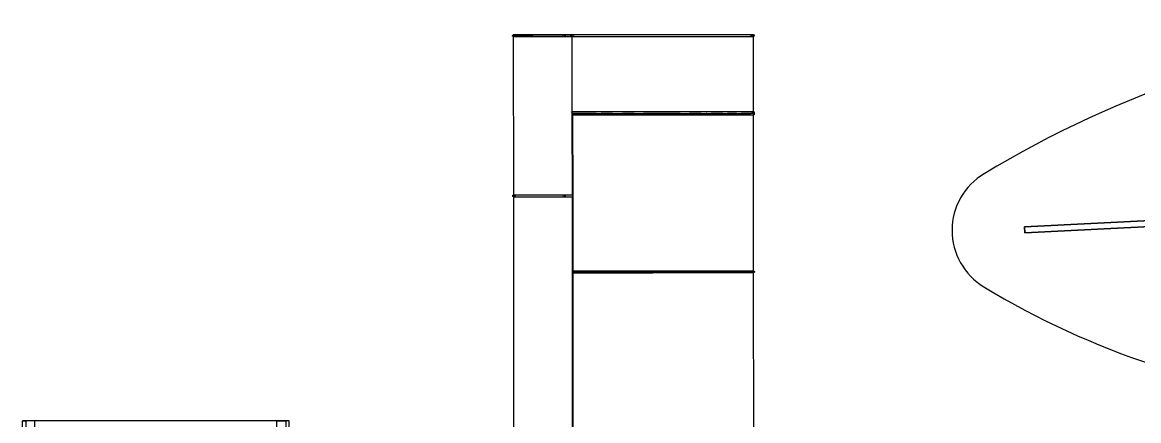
# Model space of a CAD drawing. Header units: metres. Extents: x -658 to -58, y -713 to -118.
# Drawn here: x -101.451 to -96.851, y -200.946 to -199.304 of the extents above; entities that cross this region are included whole.
import ezdxf

# ---------------------------------------------------------------- set-up
doc = ezdxf.new("R2010")
doc.units = ezdxf.units.M
doc.header["$LTSCALE"] = 100
doc.layers.add('plan', color=8, linetype='Continuous')

# ---------------------------------------------------------------- blocks, each defined once
blk = doc.blocks.new('BampB_ITALIA_-_SEVEN_TABLE_10767 - BampB_ITALIA_-_SEVEN_TABLE_10767-5269593-الدور الاول')
for p, q in [((0.8777, 0.4748), (0.3185, -0.0069)), ((0.3185, -0.0069), (0.8777, 0.4748)), ((0.3462, 0.0505), (0.8612, 0.4941)), ((0.8612, 0.4941), (0.3462, 0.0505)), ((0.8612, 0.4941), (0.8777, 0.4748)), ((0.8777, 0.4748), (0.8612, 0.4941)), ((-0.8708, -0.0598), (0.2023, -0.007)), ((0.2023, -0.007), (-0.8708, -0.0598)), ((0.2111, -0.032), (-0.8695, -0.0852)), ((-0.8695, -0.0852), (0.2111, -0.032)), ((-0.8695, -0.0852), (-0.8708, -0.0598)), ((-0.8708, -0.0598), (-0.8695, -0.0852)), ((0.5146, -0.4755), (0.3028, -0.0837)), ((0.3028, -0.0837), (0.5146, -0.4755)), ((0.3113, -0.046), (0.537, -0.4634)), ((0.537, -0.4634), (0.3113, -0.046)), ((0.537, -0.4634), (0.5146, -0.4755)), ((0.5146, -0.4755), (0.537, -0.4634))]:
    blk.add_line(p, q)
for centre, radius, start, end in [((1.3031, -3.7401), 4.5471, 96.3774, 120.9713), ((0.8347, 0.4507), 0.3302, 350.1499, 96.3774), ((-2.006, 0.944), 3.2134, 332.1624, 350.1499), ((-0.8966, -0.0749), 0.2725, 120.9713, 238.6931), ((0.1906, 0.2312), 0.2385, 272.8175, 310.7422), ((0.1906, 0.2312), 0.2385, 272.8175, 310.7422), ((0.2159, -0.1306), 0.0988, 28.3947, 92.8175), ((0.2159, -0.1306), 0.0988, 28.3947, 92.8175), ((0.3393, -0.0309), 0.0318, 130.7422, 208.3947), ((0.3393, -0.0309), 0.0317, 130.7422, 208.3947), ((0.712, 2.57), 3.3682, 238.6931, 264.9545), ((0.4537, -0.355), 0.4318, 264.9545, 332.1624)]:
    blk.add_arc(centre, radius, start, end)
blk = doc.blocks.new('Boxplay_Two_Seat_Settee_Sofa__-_HighTower_13286 - Boxplay_Two_Seat_Settee_Sofa__-_HighTower_13286-419930-الدور الاول')
for p, q in [((0.3431, 0.454), (-0.8396, 0.454)), ((0.3399, 0.454), (0.3399, 0.454)), ((0.3399, 0.4461), (0.3399, 0.454)), ((0.3431, 0.4516), (0.3431, 0.4503)), ((0.3462, 0.454), (0.3462, 0.4446)), ((1.0001, 0.454), (0.3462, 0.454)), ((0.3462, 0.4488), (0.3462, 0.454)), ((0.3462, 0.251), (0.3462, 0.4488)), ((1.0001, 0.454), (1.0001, 0.454)), ((1.0001, 0.4461), (1.0001, 0.454)), ((1.0001, 0.4488), (1.0001, 0.454)), ((1.0001, 0.251), (1.0001, 0.4488)), ((1.0033, 0.4508), (1.0033, 0.4496)), ((1.0033, 0.4497), (1.0033, 0.4508)), ((1.0065, 0.3065), (1.0065, 0.3732)), ((1.0065, 0.2147), (1.0065, 0.2869)), ((0.3431, 0.251), (0.3431, 0.2481)), ((0.3431, 0.2446), (0.3431, 0.2376)), ((0.3462, 0.2468), (0.3462, 0.251)), ((0.3462, 0.2446), (0.3462, 0.245)), ((0.3462, 0.2096), (0.3462, 0.2446)), ((1.0001, 0.2446), (1.0001, 0.251)), ((1.0001, 0.2123), (1.0001, 0.2446)), ((1.0033, 0.2481), (1.0033, 0.2511)), ((1.0033, 0.2509), (1.0033, 0.2488)), ((1.0033, 0.2384), (1.0033, 0.2447)), ((1.0033, 0.2442), (1.0033, 0.2374)), ((0.0263, 0.2127), (-0.8399, 0.2127)), ((0.0263, 0.2098), (-0.8377, 0.2098)), ((0.0263, 0.2098), (0.0263, 0.2098)), ((0.0263, 0.2041), (0.0263, 0.2098)), ((0.0263, -0.5224), (0.0263, 0.2041)), ((0.0285, 0.2083), (0.0304, 0.2083)), ((0.3403, 0.2127), (0.0326, 0.2127)), ((0.3431, 0.2098), (0.0326, 0.2098)), ((0.0326, 0.2098), (0.0326, 0.2041)), ((0.0326, 0.2041), (0.0326, -0.5224)), ((0.3399, 0.2096), (0.3399, 0.2088)), ((0.3399, 0.2088), (0.3399, 0.2083)), ((0.3431, 0.2118), (0.3431, 0.2102)), ((0.6828, 0.2127), (0.3448, 0.2127)), ((0.3462, 0.2085), (0.3462, 0.2088)), ((0.6797, 0.2098), (0.3463, 0.2098)), ((0.6765, 0.2098), (0.6765, 0.2098)), ((0.6765, 0.2098), (0.6765, 0.2096)), ((0.6765, 0.2096), (0.6765, 0.2088)), ((0.6765, 0.2088), (0.6765, 0.2083)), ((0.6828, 0.2098), (0.6799, 0.2098)), ((0.6828, 0.2131), (0.6828, 0.2096)), ((0.686, 0.2131), (0.6828, 0.2131)), ((0.6828, 0.2075), (0.6828, 0.2131)), ((0.6828, 0.1125), (0.6828, 0.2075)), ((1.0015, 0.2131), (0.6863, 0.2131)), ((0.6892, 0.2096), (0.6892, 0.2131)), ((1.0001, 0.2131), (1.0001, 0.2096)), ((1.0009, 0.2148), (1.001, 0.2149)), ((1.0021, 0.2161), (1.0023, 0.2161)), ((1.0033, 0.2147), (1.0033, 0.2202)), ((1.0033, 0.2192), (1.0033, 0.214)), ((1.0033, 0.2163), (1.0033, 0.2163)), ((1.0033, 0.2149), (1.0033, 0.215)), ((1.0033, 0.2105), (1.0033, 0.2078)), ((1.0065, 0.2096), (1.0065, 0.2131)), ((1.0065, 0.2108), (1.0065, 0.2127)), ((1.0065, 0.2108), (1.0065, 0.2127)), ((1.0065, 0.2085), (1.0065, 0.2108)), ((1.0065, 0.2085), (1.0065, 0.2108)), ((1.0065, 0.2088), (1.0065, 0.2096)), ((1.0065, 0.2088), (1.0065, 0.2096)), ((1.0065, 0.2085), (1.0065, 0.2083)), ((1.0065, 0.2085), (1.0065, 0.2083)), ((1.0065, 0.1692), (1.0065, 0.2019)), ((1.0065, 0.113), (1.0065, 0.1495)), ((0.6828, 0.0453), (0.6828, 0.0926)), ((1.0065, 0.0457), (1.0065, 0.093)), ((0.6828, -0.0435), (0.6828, 0.004)), ((1.0065, -0.1416), (1.0065, 0.0048)), ((0.6828, -0.2329), (0.6828, -0.0825)), ((0.6828, -0.3202), (0.6828, -0.2719)), ((1.0065, -0.3194), (1.0065, -0.2719)), ((0.6828, -0.3427), (0.6828, -0.3406)), ((0.6828, -0.4085), (0.6828, -0.3611)), ((1.0065, -0.4079), (1.0065, -0.3606)), ((0.6828, -0.4651), (0.6828, -0.4285)), ((1.0065, -0.5219), (1.0065, -0.4279)), ((0.6828, -0.5229), (0.6828, -0.4847)), ((-0.8431, -0.5355), (0.0263, -0.5355)), ((0.0263, -0.5282), (0.0263, -0.5224)), ((0.0263, -0.5347), (0.0263, -0.5282)), ((0.0263, -0.5339), (0.0263, -0.5327)), ((0.0326, -0.5224), (0.0326, -0.5282)), ((0.0326, -0.5282), (0.0326, -0.5347)), ((0.0326, -0.5355), (0.6828, -0.5355)), ((0.6765, -0.5339), (0.6765, -0.5327)), ((0.6828, -0.5286), (0.6828, -0.5229)), ((0.6828, -0.5348), (0.6828, -0.5286)), ((0.6828, -0.5347), (0.6828, -0.5347)), ((0.6828, -0.5357), (1.0033, -0.5357)), ((0.6892, -0.5327), (0.6892, -0.5341)), ((1.0033, -0.5243), (1.0033, -0.5257)), ((1.0033, -0.5293), (1.0033, -0.5348))]:
    blk.add_line(p, q)
at = {"flags": 128}
for points in [[(0.3399, 0.454), (0.3399, 0.4541), (0.3399, 0.4542), (0.3399, 0.4544), (0.3399, 0.4545), (0.34, 0.4546), (0.34, 0.4547), (0.34, 0.4549), (0.3401, 0.455), (0.3401, 0.4551), (0.3401, 0.4552), (0.3402, 0.4553), (0.3403, 0.4555), (0.3403, 0.4556), (0.3404, 0.4557), (0.3405, 0.4558), (0.3405, 0.4559), (0.3406, 0.456), (0.3407, 0.4561), (0.3408, 0.4562), (0.3409, 0.4563), (0.341, 0.4564), (0.341, 0.4564), (0.3411, 0.4565), (0.3413, 0.4566), (0.3414, 0.4567), (0.3415, 0.4567), (0.3416, 0.4568), (0.3417, 0.4568), (0.3418, 0.4569), (0.3419, 0.4569), (0.342, 0.457), (0.3422, 0.457), (0.3423, 0.4571), (0.3424, 0.4571), (0.3425, 0.4571), (0.3427, 0.4571), (0.3428, 0.4572), (0.3429, 0.4572), (0.343, 0.4572), (0.3431, 0.4572)], [(0.3399, 0.454), (0.3399, 0.454), (0.3399, 0.454), (0.3399, 0.4539), (0.3399, 0.4539), (0.3399, 0.4539), (0.3399, 0.4538), (0.3399, 0.4537), (0.3399, 0.4537), (0.3399, 0.4536), (0.3399, 0.4535), (0.3399, 0.4534), (0.3399, 0.4533), (0.3399, 0.4531), (0.3399, 0.453), (0.3399, 0.4529), (0.3399, 0.4527), (0.3399, 0.4526), (0.3399, 0.4524), (0.3399, 0.4522), (0.3399, 0.4521), (0.3399, 0.4519), (0.3399, 0.4517), (0.3399, 0.4515), (0.3399, 0.4513), (0.3399, 0.4511), (0.3399, 0.4509), (0.3399, 0.4506), (0.3399, 0.4504), (0.3399, 0.4502), (0.3399, 0.4499), (0.3399, 0.4497), (0.3399, 0.4495), (0.3399, 0.4492), (0.3399, 0.449), (0.3399, 0.4488)], [(0.3399, 0.4488), (0.3399, 0.4022), (0.3399, 0.3552), (0.3399, 0.308), (0.3399, 0.2608), (0.3399, 0.251)], [(0.3431, 0.4572), (0.3432, 0.4572), (0.3433, 0.4572), (0.3435, 0.4571), (0.3436, 0.4571), (0.3437, 0.4571), (0.3438, 0.4571), (0.3439, 0.457), (0.3441, 0.457), (0.3442, 0.457), (0.3443, 0.4569), (0.3444, 0.4569), (0.3445, 0.4568), (0.3446, 0.4567), (0.3448, 0.4567), (0.3449, 0.4566), (0.345, 0.4565), (0.3451, 0.4565), (0.3452, 0.4564), (0.3453, 0.4563), (0.3453, 0.4562), (0.3454, 0.4561), (0.3455, 0.456), (0.3456, 0.4559), (0.3457, 0.4558), (0.3457, 0.4557), (0.3458, 0.4556), (0.3459, 0.4555), (0.3459, 0.4554), (0.346, 0.4553), (0.346, 0.4551), (0.3461, 0.455), (0.3461, 0.4549), (0.3461, 0.4548), (0.3462, 0.4547), (0.3462, 0.4545), (0.3462, 0.4544), (0.3462, 0.4543), (0.3462, 0.4542), (0.3462, 0.454), (0.3462, 0.454)], [(0.3462, 0.4488), (0.3462, 0.4491), (0.3462, 0.4493), (0.3462, 0.4496), (0.3462, 0.4498), (0.3462, 0.45), (0.3462, 0.4503), (0.3462, 0.4505), (0.3462, 0.4507), (0.3462, 0.451), (0.3462, 0.4512), (0.3462, 0.4514), (0.3462, 0.4516), (0.3462, 0.4518), (0.3462, 0.452), (0.3462, 0.4521), (0.3462, 0.4523), (0.3462, 0.4525), (0.3462, 0.4526), (0.3462, 0.4528), (0.3462, 0.4529), (0.3462, 0.4531), (0.3462, 0.4532), (0.3462, 0.4533), (0.3462, 0.4534), (0.3462, 0.4535), (0.3462, 0.4536), (0.3462, 0.4537), (0.3462, 0.4538), (0.3462, 0.4538), (0.3462, 0.4539), (0.3462, 0.4539), (0.3462, 0.454), (0.3462, 0.454), (0.3462, 0.454)], [(0.3462, 0.454), (0.3462, 0.454), (0.3462, 0.454)], [(0.3462, 0.251), (0.3462, 0.2983), (0.3462, 0.3455), (0.3462, 0.3925), (0.3462, 0.4392), (0.3462, 0.4488)], [(1.0001, 0.454), (1.0001, 0.4541), (1.0001, 0.4542), (1.0001, 0.4544), (1.0002, 0.4545), (1.0002, 0.4546), (1.0002, 0.4547), (1.0002, 0.4549), (1.0003, 0.455), (1.0003, 0.4551), (1.0004, 0.4552), (1.0004, 0.4553), (1.0005, 0.4555), (1.0005, 0.4556), (1.0006, 0.4557), (1.0007, 0.4558), (1.0008, 0.4559), (1.0008, 0.456), (1.0009, 0.4561), (1.001, 0.4562), (1.0011, 0.4563), (1.0012, 0.4564), (1.0013, 0.4564), (1.0014, 0.4565), (1.0015, 0.4566), (1.0016, 0.4567), (1.0017, 0.4567), (1.0018, 0.4568), (1.0019, 0.4568), (1.002, 0.4569), (1.0021, 0.4569), (1.0023, 0.457), (1.0024, 0.457), (1.0025, 0.4571), (1.0026, 0.4571), (1.0028, 0.4571), (1.0029, 0.4571), (1.003, 0.4572), (1.0031, 0.4572), (1.0033, 0.4572), (1.0033, 0.4572)], [(1.0001, 0.454), (1.0001, 0.454), (1.0001, 0.454), (1.0001, 0.4539), (1.0001, 0.4539), (1.0001, 0.4539), (1.0001, 0.4538), (1.0001, 0.4537), (1.0001, 0.4537), (1.0001, 0.4536), (1.0001, 0.4535), (1.0001, 0.4534), (1.0001, 0.4533), (1.0001, 0.4531), (1.0001, 0.453), (1.0001, 0.4529), (1.0001, 0.4527), (1.0001, 0.4526), (1.0001, 0.4524), (1.0001, 0.4522), (1.0001, 0.4521), (1.0001, 0.4519), (1.0001, 0.4517), (1.0001, 0.4515), (1.0001, 0.4513), (1.0001, 0.4511), (1.0001, 0.4509), (1.0001, 0.4506), (1.0001, 0.4504), (1.0001, 0.4502), (1.0001, 0.4499), (1.0001, 0.4497), (1.0001, 0.4495), (1.0001, 0.4492), (1.0001, 0.449), (1.0001, 0.4488)], [(1.0001, 0.4488), (1.0001, 0.4022), (1.0001, 0.3552), (1.0001, 0.308), (1.0001, 0.2608), (1.0001, 0.251)], [(1.0033, 0.4572), (1.0034, 0.4572), (1.0036, 0.4572), (1.0037, 0.4571), (1.0038, 0.4571), (1.0039, 0.4571), (1.0041, 0.4571), (1.0042, 0.457), (1.0043, 0.457), (1.0044, 0.457), (1.0045, 0.4569), (1.0047, 0.4569), (1.0048, 0.4568), (1.0049, 0.4567), (1.005, 0.4567), (1.0051, 0.4566), (1.0052, 0.4565), (1.0053, 0.4565), (1.0054, 0.4564), (1.0055, 0.4563), (1.0056, 0.4562), (1.0057, 0.4561), (1.0057, 0.456), (1.0058, 0.4559), (1.0059, 0.4558), (1.006, 0.4557), (1.006, 0.4556), (1.0061, 0.4555), (1.0062, 0.4554), (1.0062, 0.4553), (1.0063, 0.4551), (1.0063, 0.455), (1.0063, 0.4549), (1.0064, 0.4548), (1.0064, 0.4547), (1.0064, 0.4545), (1.0064, 0.4544), (1.0065, 0.4543), (1.0065, 0.4542), (1.0065, 0.454), (1.0065, 0.454)], [(1.0065, 0.4488), (1.0065, 0.4491), (1.0065, 0.4493), (1.0065, 0.4496), (1.0065, 0.4498), (1.0065, 0.45), (1.0065, 0.4503), (1.0065, 0.4505), (1.0065, 0.4507), (1.0065, 0.451), (1.0065, 0.4512), (1.0065, 0.4514), (1.0065, 0.4516), (1.0065, 0.4518), (1.0065, 0.452), (1.0065, 0.4521), (1.0065, 0.4523), (1.0065, 0.4525), (1.0065, 0.4526), (1.0065, 0.4528), (1.0065, 0.4529), (1.0065, 0.4531), (1.0065, 0.4532), (1.0065, 0.4533), (1.0065, 0.4534), (1.0065, 0.4535), (1.0065, 0.4536), (1.0065, 0.4537), (1.0065, 0.4538), (1.0065, 0.4538), (1.0065, 0.4539), (1.0065, 0.4539), (1.0065, 0.454), (1.0065, 0.454), (1.0065, 0.454)], [(1.0065, 0.454), (1.0065, 0.454), (1.0065, 0.454)], [(1.0065, 0.454), (1.0065, 0.4321), (1.0065, 0.3994), (1.0065, 0.3794)], [(1.0065, 0.251), (1.0065, 0.2983), (1.0065, 0.3455), (1.0065, 0.3925), (1.0065, 0.4392), (1.0065, 0.4488)], [(1.0065, 0.3794), (1.0065, 0.3794), (1.0065, 0.3793), (1.0065, 0.3793), (1.0065, 0.3792), (1.0065, 0.3791), (1.0065, 0.379), (1.0065, 0.3789), (1.0065, 0.3788), (1.0065, 0.3787), (1.0065, 0.3785), (1.0065, 0.3784), (1.0065, 0.3783), (1.0065, 0.3781), (1.0065, 0.3779), (1.0065, 0.3778), (1.0065, 0.3776), (1.0065, 0.3774), (1.0065, 0.3772), (1.0065, 0.377), (1.0065, 0.3768), (1.0065, 0.3766), (1.0065, 0.3764), (1.0065, 0.3762), (1.0065, 0.3759), (1.0065, 0.3757), (1.0065, 0.3755), (1.0065, 0.3752), (1.0065, 0.375), (1.0065, 0.3747), (1.0065, 0.3745), (1.0065, 0.3742), (1.0065, 0.374), (1.0065, 0.3737), (1.0065, 0.3735), (1.0065, 0.3732), (1.0065, 0.3732)], [(0.3399, 0.251), (0.3399, 0.2507), (0.3399, 0.2505), (0.3399, 0.2502), (0.3399, 0.25), (0.3399, 0.2497), (0.3399, 0.2495), (0.3399, 0.2492), (0.3399, 0.249), (0.3399, 0.2487), (0.3399, 0.2485), (0.3399, 0.2483), (0.3399, 0.248), (0.3399, 0.2478), (0.3399, 0.2476), (0.3399, 0.2474), (0.3399, 0.2472), (0.3399, 0.247), (0.3399, 0.2468), (0.3399, 0.2466), (0.3399, 0.2464), (0.3399, 0.2462), (0.3399, 0.2461), (0.3399, 0.2459), (0.3399, 0.2457), (0.3399, 0.2456), (0.3399, 0.2455), (0.3399, 0.2453), (0.3399, 0.2452), (0.3399, 0.2451), (0.3399, 0.245), (0.3399, 0.2449), (0.3399, 0.2448), (0.3399, 0.2447), (0.3399, 0.2447), (0.3399, 0.2446), (0.3399, 0.2446), (0.3399, 0.2446)], [(0.3399, 0.2446), (0.3399, 0.2246), (0.3399, 0.211), (0.3399, 0.2096)], [(0.3462, 0.2446), (0.3462, 0.2446), (0.3462, 0.2447), (0.3462, 0.2447), (0.3462, 0.2448), (0.3462, 0.2449), (0.3462, 0.245), (0.3462, 0.2451), (0.3462, 0.2452), (0.3462, 0.2453), (0.3462, 0.2454), (0.3462, 0.2456), (0.3462, 0.2457), (0.3462, 0.2459), (0.3462, 0.246), (0.3462, 0.2462), (0.3462, 0.2464), (0.3462, 0.2465), (0.3462, 0.2467), (0.3462, 0.2469), (0.3462, 0.2471), (0.3462, 0.2473), (0.3462, 0.2476), (0.3462, 0.2478), (0.3462, 0.248), (0.3462, 0.2482), (0.3462, 0.2485), (0.3462, 0.2487), (0.3462, 0.2489), (0.3462, 0.2492), (0.3462, 0.2494), (0.3462, 0.2497), (0.3462, 0.2499), (0.3462, 0.2502), (0.3462, 0.2504), (0.3462, 0.2507), (0.3462, 0.2509), (0.3462, 0.251)], [(0.3462, 0.2096), (0.3462, 0.2221), (0.3462, 0.2412), (0.3462, 0.2446)], [(1.0001, 0.251), (1.0001, 0.2507), (1.0001, 0.2505), (1.0001, 0.2502), (1.0001, 0.25), (1.0001, 0.2497), (1.0001, 0.2495), (1.0001, 0.2492), (1.0001, 0.249), (1.0001, 0.2487), (1.0001, 0.2485), (1.0001, 0.2483), (1.0001, 0.248), (1.0001, 0.2478), (1.0001, 0.2476), (1.0001, 0.2474), (1.0001, 0.2472), (1.0001, 0.247), (1.0001, 0.2468), (1.0001, 0.2466), (1.0001, 0.2464), (1.0001, 0.2462), (1.0001, 0.2461), (1.0001, 0.2459), (1.0001, 0.2457), (1.0001, 0.2456), (1.0001, 0.2455), (1.0001, 0.2453), (1.0001, 0.2452), (1.0001, 0.2451), (1.0001, 0.245), (1.0001, 0.2449), (1.0001, 0.2448), (1.0001, 0.2447), (1.0001, 0.2447), (1.0001, 0.2446), (1.0001, 0.2446), (1.0001, 0.2446)], [(1.0001, 0.2446), (1.0001, 0.2246), (1.0001, 0.211), (1.0001, 0.2096)], [(1.0065, 0.2446), (1.0065, 0.2446), (1.0065, 0.2447), (1.0065, 0.2447), (1.0065, 0.2448), (1.0065, 0.2449), (1.0065, 0.245), (1.0065, 0.2451), (1.0065, 0.2452), (1.0065, 0.2453), (1.0065, 0.2454), (1.0065, 0.2456), (1.0065, 0.2457), (1.0065, 0.2459), (1.0065, 0.246), (1.0065, 0.2462), (1.0065, 0.2464), (1.0065, 0.2465), (1.0065, 0.2467), (1.0065, 0.2469), (1.0065, 0.2471), (1.0065, 0.2473), (1.0065, 0.2476), (1.0065, 0.2478), (1.0065, 0.248), (1.0065, 0.2482), (1.0065, 0.2485), (1.0065, 0.2487), (1.0065, 0.2489), (1.0065, 0.2492), (1.0065, 0.2494), (1.0065, 0.2497), (1.0065, 0.2499), (1.0065, 0.2502), (1.0065, 0.2504), (1.0065, 0.2507), (1.0065, 0.2509), (1.0065, 0.251)], [(1.0065, 0.2096), (1.0065, 0.2221), (1.0065, 0.2412), (1.0065, 0.2446)], [(0.0263, 0.2129), (0.0263, 0.213), (0.0263, 0.2131)], [(0.0263, 0.2098), (0.0263, 0.21), (0.0263, 0.2101), (0.0263, 0.2102), (0.0263, 0.2103), (0.0263, 0.2105), (0.0263, 0.2106), (0.0264, 0.2107)], [(0.0263, 0.2098), (0.0263, 0.2098), (0.0263, 0.2098), (0.0263, 0.2098), (0.0263, 0.2098), (0.0263, 0.2097), (0.0263, 0.2096), (0.0263, 0.2096), (0.0263, 0.2095), (0.0263, 0.2094), (0.0263, 0.2093), (0.0263, 0.2092), (0.0263, 0.2091), (0.0263, 0.209), (0.0263, 0.2089), (0.0263, 0.2087), (0.0263, 0.2086), (0.0263, 0.2084), (0.0263, 0.2083), (0.0263, 0.2081), (0.0263, 0.2079), (0.0263, 0.2077), (0.0263, 0.2075), (0.0263, 0.2073), (0.0263, 0.2071), (0.0263, 0.2069), (0.0263, 0.2067), (0.0263, 0.2065), (0.0263, 0.2062), (0.0263, 0.206), (0.0263, 0.2058), (0.0263, 0.2055), (0.0263, 0.2053), (0.0263, 0.2051), (0.0263, 0.2048), (0.0263, 0.2046), (0.0263, 0.2043), (0.0263, 0.2041)], [(0.0263, 0.2041), (0.0263, 0.042), (0.0263, -0.1205), (0.0263, -0.283), (0.0263, -0.4453), (0.0263, -0.5224)], [(0.0325, 0.2107), (0.0325, 0.2106), (0.0325, 0.2105), (0.0326, 0.2104), (0.0326, 0.2102), (0.0326, 0.2101), (0.0326, 0.21), (0.0326, 0.2099), (0.0326, 0.2098)], [(0.0326, 0.2132), (0.0326, 0.213), (0.0326, 0.2129), (0.0326, 0.2128)], [(0.0326, 0.2041), (0.0326, 0.2043), (0.0326, 0.2046), (0.0326, 0.2048), (0.0326, 0.2051), (0.0326, 0.2053), (0.0326, 0.2055), (0.0326, 0.2058), (0.0326, 0.206), (0.0326, 0.2063), (0.0326, 0.2065), (0.0326, 0.2067), (0.0326, 0.2069), (0.0326, 0.2071), (0.0326, 0.2073), (0.0326, 0.2075), (0.0326, 0.2077), (0.0326, 0.2079), (0.0326, 0.2081), (0.0326, 0.2083), (0.0326, 0.2084), (0.0326, 0.2086), (0.0326, 0.2087), (0.0326, 0.2089), (0.0326, 0.209), (0.0326, 0.2091), (0.0326, 0.2092), (0.0326, 0.2093), (0.0326, 0.2094), (0.0326, 0.2095), (0.0326, 0.2096), (0.0326, 0.2096), (0.0326, 0.2097), (0.0326, 0.2098), (0.0326, 0.2098), (0.0326, 0.2098), (0.0326, 0.2098), (0.0326, 0.2098)], [(0.0326, 0.2098), (0.0326, 0.2098), (0.0326, 0.2098)], [(0.0326, -0.5224), (0.0326, -0.3603), (0.0326, -0.1978), (0.0326, -0.0353), (0.0326, 0.127), (0.0326, 0.2041)], [(0.3399, 0.2129), (0.3399, 0.213), (0.3399, 0.2131)], [(0.6765, 0.2129), (0.6765, 0.213), (0.6765, 0.2131)], [(0.6765, 0.2098), (0.6765, 0.21), (0.6765, 0.2101), (0.6765, 0.2102), (0.6765, 0.2103), (0.6766, 0.2105), (0.6766, 0.2106), (0.6766, 0.2107)], [(0.6765, 0.2098), (0.6765, 0.2098), (0.6765, 0.2098), (0.6765, 0.2098), (0.6765, 0.2098), (0.6765, 0.2097), (0.6765, 0.2096), (0.6765, 0.2096), (0.6765, 0.2095), (0.6765, 0.2094), (0.6765, 0.2093), (0.6765, 0.2092), (0.6765, 0.2091), (0.6765, 0.209), (0.6765, 0.2089), (0.6765, 0.2087), (0.6765, 0.2086), (0.6765, 0.2084), (0.6765, 0.2083), (0.6765, 0.2081), (0.6765, 0.2079), (0.6765, 0.2077), (0.6765, 0.2075), (0.6765, 0.2073), (0.6765, 0.2071), (0.6765, 0.2069), (0.6765, 0.2067), (0.6765, 0.2065), (0.6765, 0.2062), (0.6765, 0.206), (0.6765, 0.2058), (0.6765, 0.2055), (0.6765, 0.2053), (0.6765, 0.2051), (0.6765, 0.2048), (0.6765, 0.2046), (0.6765, 0.2043), (0.6765, 0.2041)], [(0.6765, 0.2041), (0.6765, 0.042), (0.6765, -0.1205), (0.6765, -0.283), (0.6765, -0.4453), (0.6765, -0.5224)], [(0.6827, 0.2107), (0.6828, 0.2106), (0.6828, 0.2105), (0.6828, 0.2104)], [(0.6828, 0.2131), (0.6828, 0.2133), (0.6829, 0.2134), (0.6829, 0.2135), (0.6829, 0.2136), (0.6829, 0.2138), (0.6829, 0.2139), (0.683, 0.214), (0.683, 0.2141), (0.6831, 0.2143), (0.6831, 0.2144), (0.6831, 0.2145), (0.6832, 0.2146), (0.6833, 0.2147), (0.6833, 0.2148)], [(0.6828, 0.2131), (0.6828, 0.2131), (0.6828, 0.2131)], [(0.6828, 0.2131), (0.6828, 0.2131), (0.6828, 0.2131), (0.6828, 0.2131), (0.6828, 0.2131), (0.6828, 0.213), (0.6828, 0.2129), (0.6828, 0.2129), (0.6828, 0.2128), (0.6828, 0.2127), (0.6828, 0.2126), (0.6828, 0.2125), (0.6828, 0.2124), (0.6828, 0.2123), (0.6828, 0.2122), (0.6828, 0.212), (0.6828, 0.2119), (0.6828, 0.2117), (0.6828, 0.2116), (0.6828, 0.2114), (0.6828, 0.2112), (0.6828, 0.211), (0.6828, 0.2108), (0.6828, 0.2106), (0.6828, 0.2104), (0.6828, 0.2102), (0.6828, 0.21), (0.6828, 0.2098), (0.6828, 0.2095), (0.6828, 0.2093), (0.6828, 0.2091), (0.6828, 0.2088), (0.6828, 0.2086), (0.6828, 0.2084), (0.6828, 0.2081), (0.6828, 0.2079), (0.6828, 0.2076), (0.6828, 0.2075)], [(0.6828, 0.2075), (0.6828, 0.0702), (0.6828, -0.0675), (0.6828, -0.2053), (0.6828, -0.343), (0.6828, -0.4804), (0.6828, -0.5229)], [(0.6888, 0.2147), (0.6888, 0.2146), (0.6889, 0.2145), (0.6889, 0.2144), (0.689, 0.2143), (0.689, 0.2142), (0.6891, 0.214), (0.6891, 0.2139), (0.6891, 0.2138), (0.6892, 0.2137), (0.6892, 0.2135), (0.6892, 0.2134), (0.6892, 0.2133), (0.6892, 0.2132), (0.6892, 0.2131)], [(0.6892, 0.2075), (0.6892, 0.2077), (0.6892, 0.208), (0.6892, 0.2082), (0.6892, 0.2085), (0.6892, 0.2087), (0.6892, 0.2089), (0.6892, 0.2092), (0.6892, 0.2094), (0.6892, 0.2096), (0.6892, 0.2099), (0.6892, 0.2101), (0.6892, 0.2103), (0.6892, 0.2105), (0.6892, 0.2107), (0.6892, 0.2109), (0.6892, 0.2111), (0.6892, 0.2113), (0.6892, 0.2115), (0.6892, 0.2116), (0.6892, 0.2118), (0.6892, 0.2119), (0.6892, 0.2121), (0.6892, 0.2122), (0.6892, 0.2123), (0.6892, 0.2125), (0.6892, 0.2126), (0.6892, 0.2127), (0.6892, 0.2128), (0.6892, 0.2128), (0.6892, 0.2129), (0.6892, 0.213), (0.6892, 0.213), (0.6892, 0.2131), (0.6892, 0.2131), (0.6892, 0.2131), (0.6892, 0.2131)], [(0.6892, 0.2131), (0.6892, 0.2131), (0.6892, 0.2131)], [(0.6892, -0.5229), (0.6892, -0.3856), (0.6892, -0.2479), (0.6892, -0.1101), (0.6892, 0.0276), (0.6892, 0.165), (0.6892, 0.2075)], [(1.0001, 0.2131), (1.0001, 0.2133), (1.0001, 0.2134), (1.0001, 0.2135), (1.0002, 0.2136), (1.0002, 0.2138), (1.0002, 0.2139), (1.0002, 0.214), (1.0003, 0.2141), (1.0003, 0.2143), (1.0004, 0.2144), (1.0004, 0.2145)], [(1.0001, 0.2131), (1.0001, 0.2131), (1.0001, 0.2131)], [(1.0001, 0.2131), (1.0001, 0.2131), (1.0001, 0.2131), (1.0001, 0.2131), (1.0001, 0.2131), (1.0001, 0.213), (1.0001, 0.2129), (1.0001, 0.2129), (1.0001, 0.2128), (1.0001, 0.2127), (1.0001, 0.2126), (1.0001, 0.2125), (1.0001, 0.2124), (1.0001, 0.2123), (1.0001, 0.2122), (1.0001, 0.212), (1.0001, 0.2119), (1.0001, 0.2117), (1.0001, 0.2116), (1.0001, 0.2114), (1.0001, 0.2112), (1.0001, 0.211), (1.0001, 0.2108), (1.0001, 0.2106), (1.0001, 0.2104), (1.0001, 0.2102), (1.0001, 0.21), (1.0001, 0.2098), (1.0001, 0.2095), (1.0001, 0.2093), (1.0001, 0.2091), (1.0001, 0.2088), (1.0001, 0.2086), (1.0001, 0.2084), (1.0001, 0.2081), (1.0001, 0.2079), (1.0001, 0.2076), (1.0001, 0.2075)], [(1.0001, 0.2075), (1.0001, 0.0702), (1.0001, -0.0675), (1.0001, -0.2053), (1.0001, -0.343), (1.0001, -0.4804), (1.0001, -0.5229)], [(1.0002, 0.2136), (1.0003, 0.2137), (1.0003, 0.2139), (1.0004, 0.214), (1.0004, 0.2141)], [(1.0007, 0.2149), (1.0008, 0.215), (1.0008, 0.2151)], [(1.0024, 0.2158), (1.0025, 0.2158), (1.0026, 0.2159)], [(1.0033, 0.2163), (1.0034, 0.2163), (1.0036, 0.2163), (1.0037, 0.2163), (1.0038, 0.2163), (1.0039, 0.2162), (1.0041, 0.2162), (1.0042, 0.2162), (1.0043, 0.2161), (1.0044, 0.2161), (1.0045, 0.2161), (1.0047, 0.216), (1.0048, 0.2159), (1.0049, 0.2159)], [(1.0033, 0.2159), (1.0034, 0.2159), (1.0036, 0.2159), (1.0037, 0.2159), (1.0038, 0.2159), (1.0039, 0.2159), (1.0041, 0.2158), (1.0042, 0.2158), (1.0043, 0.2158)], [(1.0033, 0.2159), (1.0034, 0.2159), (1.0036, 0.2159), (1.0037, 0.2159), (1.0038, 0.2159), (1.0039, 0.2159), (1.0041, 0.2158), (1.0042, 0.2158), (1.0043, 0.2158)], [(1.0064, 0.2137), (1.0064, 0.2135), (1.0065, 0.2134), (1.0065, 0.2133), (1.0065, 0.2132), (1.0065, 0.2131)], [(1.0064, 0.2135), (1.0064, 0.2134), (1.0064, 0.2133), (1.0064, 0.2132), (1.0065, 0.213), (1.0065, 0.2129), (1.0065, 0.2128), (1.0065, 0.2127)], [(1.0064, 0.2135), (1.0064, 0.2134), (1.0064, 0.2133), (1.0064, 0.2132), (1.0065, 0.213), (1.0065, 0.2129), (1.0065, 0.2128), (1.0065, 0.2127)], [(1.0065, 0.2083), (1.0065, 0.2081), (1.0065, 0.208), (1.0065, 0.2079), (1.0064, 0.2078), (1.0064, 0.2076)], [(1.0065, 0.2083), (1.0065, 0.2082), (1.0065, 0.2081), (1.0065, 0.2079), (1.0064, 0.2078), (1.0064, 0.2077)], [(1.0065, 0.2083), (1.0065, 0.2081), (1.0065, 0.208), (1.0065, 0.2079), (1.0064, 0.2078), (1.0064, 0.2076)], [(1.0065, 0.2139), (1.0065, 0.2137), (1.0065, 0.2134), (1.0065, 0.2132), (1.0065, 0.2129), (1.0065, 0.2127), (1.0065, 0.2124), (1.0065, 0.2122), (1.0065, 0.212), (1.0065, 0.2117), (1.0065, 0.2115), (1.0065, 0.2113), (1.0065, 0.2111), (1.0065, 0.2109)], [(1.0065, 0.2075), (1.0065, 0.2077), (1.0065, 0.208), (1.0065, 0.2082), (1.0065, 0.2085), (1.0065, 0.2087), (1.0065, 0.2089), (1.0065, 0.2092), (1.0065, 0.2094), (1.0065, 0.2096), (1.0065, 0.2099), (1.0065, 0.2101), (1.0065, 0.2103), (1.0065, 0.2105), (1.0065, 0.2107), (1.0065, 0.2109), (1.0065, 0.2111), (1.0065, 0.2113), (1.0065, 0.2115), (1.0065, 0.2116), (1.0065, 0.2118), (1.0065, 0.2119), (1.0065, 0.2121), (1.0065, 0.2122), (1.0065, 0.2123), (1.0065, 0.2125), (1.0065, 0.2126), (1.0065, 0.2127), (1.0065, 0.2128), (1.0065, 0.2128), (1.0065, 0.2129), (1.0065, 0.213), (1.0065, 0.213), (1.0065, 0.2131), (1.0065, 0.2131), (1.0065, 0.2131), (1.0065, 0.2131)], [(1.0065, 0.2131), (1.0065, 0.2131), (1.0065, 0.2131)], [(1.0065, 0.2127), (1.0065, 0.2108), (1.0065, 0.2083)], [(1.0065, 0.2127), (1.0065, 0.2108), (1.0065, 0.2083)], [(1.0065, 0.2095), (1.0065, 0.2093), (1.0065, 0.2092), (1.0065, 0.2091), (1.0065, 0.209), (1.0065, 0.2088), (1.0065, 0.2088), (1.0065, 0.2087), (1.0065, 0.2086), (1.0065, 0.2085), (1.0065, 0.2085), (1.0065, 0.2084), (1.0065, 0.2084), (1.0065, 0.2083), (1.0065, 0.2083), (1.0065, 0.2083)], [(1.0065, 0.2083), (1.0065, 0.2085), (1.0065, 0.2088)], [(1.0065, 0.2083), (1.0065, 0.2085), (1.0065, 0.2088)], [(1.0065, 0.2083), (1.0065, 0.2083), (1.0065, 0.2082), (1.0065, 0.2082), (1.0065, 0.2081), (1.0065, 0.2081), (1.0065, 0.208), (1.0065, 0.2079), (1.0065, 0.2078), (1.0065, 0.2077), (1.0065, 0.2076), (1.0065, 0.2075), (1.0065, 0.2074), (1.0065, 0.2073), (1.0065, 0.2071), (1.0065, 0.207), (1.0065, 0.2068), (1.0065, 0.2066), (1.0065, 0.2065), (1.0065, 0.2063), (1.0065, 0.2061), (1.0065, 0.2059), (1.0065, 0.2057), (1.0065, 0.2055), (1.0065, 0.2053), (1.0065, 0.205), (1.0065, 0.2048), (1.0065, 0.2046), (1.0065, 0.2044), (1.0065, 0.2041), (1.0065, 0.2039), (1.0065, 0.2036), (1.0065, 0.2034), (1.0065, 0.2031), (1.0065, 0.2029), (1.0065, 0.2026), (1.0065, 0.2024), (1.0065, 0.2021), (1.0065, 0.2019)], [(1.0065, 0.2083), (1.0065, 0.2083), (1.0065, 0.2083)], [(1.0065, -0.5229), (1.0065, -0.3856), (1.0065, -0.2479), (1.0065, -0.1101), (1.0065, 0.0276), (1.0065, 0.165), (1.0065, 0.2075)], [(0.0263, -0.5224), (0.0263, -0.5226), (0.0263, -0.5229), (0.0263, -0.5231), (0.0263, -0.5234), (0.0263, -0.5236), (0.0263, -0.5239), (0.0263, -0.5241), (0.0263, -0.5244), (0.0263, -0.5246), (0.0263, -0.5248), (0.0263, -0.525), (0.0263, -0.5253), (0.0263, -0.5255), (0.0263, -0.5257), (0.0263, -0.5259), (0.0263, -0.5261), (0.0263, -0.5262), (0.0263, -0.5264), (0.0263, -0.5266), (0.0263, -0.5268), (0.0263, -0.5269), (0.0263, -0.5271), (0.0263, -0.5272), (0.0263, -0.5273), (0.0263, -0.5275), (0.0263, -0.5276), (0.0263, -0.5277), (0.0263, -0.5278), (0.0263, -0.5279), (0.0263, -0.5279), (0.0263, -0.528), (0.0263, -0.5281), (0.0263, -0.5281), (0.0263, -0.5281), (0.0263, -0.5282)], [(0.0263, -0.5282), (0.0263, -0.5335), (0.0263, -0.5355), (0.0263, -0.5355)], [(0.0294, -0.5387), (0.0293, -0.5387), (0.0292, -0.5387), (0.029, -0.5387), (0.0289, -0.5387), (0.0288, -0.5386), (0.0287, -0.5386), (0.0286, -0.5386), (0.0284, -0.5385), (0.0283, -0.5385), (0.0282, -0.5385), (0.0281, -0.5384), (0.028, -0.5383), (0.0279, -0.5383), (0.0277, -0.5382), (0.0276, -0.5382), (0.0275, -0.5381), (0.0274, -0.538), (0.0273, -0.5379), (0.0272, -0.5378), (0.0272, -0.5377), (0.0271, -0.5377), (0.027, -0.5376), (0.0269, -0.5375), (0.0268, -0.5374), (0.0268, -0.5372), (0.0267, -0.5371), (0.0266, -0.537), (0.0266, -0.5369), (0.0265, -0.5368), (0.0265, -0.5367), (0.0264, -0.5366), (0.0264, -0.5364), (0.0264, -0.5363), (0.0263, -0.5362), (0.0263, -0.5361), (0.0263, -0.5359), (0.0263, -0.5358), (0.0263, -0.5357), (0.0263, -0.5356), (0.0263, -0.5355)], [(0.0326, -0.5355), (0.0326, -0.5357), (0.0326, -0.5358), (0.0326, -0.5359), (0.0326, -0.536), (0.0325, -0.5362), (0.0325, -0.5363), (0.0325, -0.5364), (0.0324, -0.5365), (0.0324, -0.5366), (0.0324, -0.5368), (0.0323, -0.5369), (0.0322, -0.537), (0.0322, -0.5371), (0.0321, -0.5372), (0.032, -0.5373), (0.032, -0.5374), (0.0319, -0.5375), (0.0318, -0.5376), (0.0317, -0.5377), (0.0316, -0.5378), (0.0315, -0.5379), (0.0315, -0.538), (0.0314, -0.5381), (0.0312, -0.5381), (0.0311, -0.5382), (0.031, -0.5383), (0.0309, -0.5383), (0.0308, -0.5384), (0.0307, -0.5384), (0.0306, -0.5385), (0.0305, -0.5385), (0.0303, -0.5386), (0.0302, -0.5386), (0.0301, -0.5386), (0.03, -0.5387), (0.0298, -0.5387), (0.0297, -0.5387), (0.0296, -0.5387), (0.0295, -0.5387), (0.0294, -0.5387)], [(0.0326, -0.5282), (0.0326, -0.5281), (0.0326, -0.5281), (0.0326, -0.5281), (0.0326, -0.528), (0.0326, -0.5279), (0.0326, -0.5279), (0.0326, -0.5278), (0.0326, -0.5277), (0.0326, -0.5276), (0.0326, -0.5275), (0.0326, -0.5273), (0.0326, -0.5272), (0.0326, -0.5271), (0.0326, -0.5269), (0.0326, -0.5268), (0.0326, -0.5266), (0.0326, -0.5264), (0.0326, -0.5262), (0.0326, -0.5261), (0.0326, -0.5259), (0.0326, -0.5257), (0.0326, -0.5255), (0.0326, -0.5252), (0.0326, -0.525), (0.0326, -0.5248), (0.0326, -0.5246), (0.0326, -0.5244), (0.0326, -0.5241), (0.0326, -0.5239), (0.0326, -0.5236), (0.0326, -0.5234), (0.0326, -0.5231), (0.0326, -0.5229), (0.0326, -0.5226), (0.0326, -0.5224)], [(0.0326, -0.5355), (0.0326, -0.5339), (0.0326, -0.5288), (0.0326, -0.5282)], [(0.0326, -0.5335), (0.0326, -0.5355), (0.0326, -0.5355)], [(0.6765, -0.5224), (0.6765, -0.5226), (0.6765, -0.5229), (0.6765, -0.5231), (0.6765, -0.5234), (0.6765, -0.5236), (0.6765, -0.5239), (0.6765, -0.5241), (0.6765, -0.5244), (0.6765, -0.5246), (0.6765, -0.5248), (0.6765, -0.525), (0.6765, -0.5253), (0.6765, -0.5255), (0.6765, -0.5257), (0.6765, -0.5259), (0.6765, -0.5261), (0.6765, -0.5262), (0.6765, -0.5264), (0.6765, -0.5266), (0.6765, -0.5268), (0.6765, -0.5269), (0.6765, -0.5271), (0.6765, -0.5272), (0.6765, -0.5273), (0.6765, -0.5275), (0.6765, -0.5276), (0.6765, -0.5277), (0.6765, -0.5278), (0.6765, -0.5279), (0.6765, -0.5279), (0.6765, -0.528), (0.6765, -0.5281), (0.6765, -0.5281), (0.6765, -0.5281), (0.6765, -0.5282)], [(0.6765, -0.5282), (0.6765, -0.5335), (0.6765, -0.5355), (0.6765, -0.5355)], [(0.6797, -0.5387), (0.6795, -0.5387), (0.6794, -0.5387), (0.6793, -0.5387), (0.6792, -0.5387), (0.679, -0.5386), (0.6789, -0.5386), (0.6788, -0.5386), (0.6787, -0.5385), (0.6786, -0.5385), (0.6784, -0.5385), (0.6783, -0.5384), (0.6782, -0.5383), (0.6781, -0.5383), (0.678, -0.5382), (0.6779, -0.5382), (0.6778, -0.5381), (0.6777, -0.538), (0.6776, -0.5379), (0.6775, -0.5378), (0.6774, -0.5377), (0.6773, -0.5377), (0.6772, -0.5376), (0.6771, -0.5375), (0.6771, -0.5374), (0.677, -0.5372), (0.6769, -0.5371), (0.6769, -0.537), (0.6768, -0.5369), (0.6768, -0.5368), (0.6767, -0.5367), (0.6767, -0.5366), (0.6766, -0.5364), (0.6766, -0.5363), (0.6766, -0.5362), (0.6765, -0.5361), (0.6765, -0.5359), (0.6765, -0.5358), (0.6765, -0.5357), (0.6765, -0.5356), (0.6765, -0.5355)], [(0.6829, -0.5355), (0.6828, -0.5357), (0.6828, -0.5358), (0.6828, -0.5359), (0.6828, -0.536), (0.6828, -0.5362), (0.6828, -0.5363), (0.6827, -0.5364), (0.6827, -0.5365), (0.6826, -0.5366), (0.6826, -0.5368), (0.6825, -0.5369), (0.6825, -0.537), (0.6824, -0.5371), (0.6824, -0.5372), (0.6823, -0.5373), (0.6822, -0.5374), (0.6821, -0.5375), (0.6821, -0.5376), (0.682, -0.5377), (0.6819, -0.5378), (0.6818, -0.5379), (0.6817, -0.538), (0.6816, -0.5381), (0.6815, -0.5381), (0.6814, -0.5382), (0.6813, -0.5383), (0.6812, -0.5383), (0.6811, -0.5384), (0.6809, -0.5384), (0.6808, -0.5385), (0.6807, -0.5385), (0.6806, -0.5386), (0.6805, -0.5386), (0.6803, -0.5386), (0.6802, -0.5387), (0.6801, -0.5387), (0.68, -0.5387), (0.6798, -0.5387), (0.6797, -0.5387), (0.6797, -0.5387)], [(0.6828, -0.5229), (0.6828, -0.5232), (0.6828, -0.5234), (0.6828, -0.5237), (0.6828, -0.5239), (0.6828, -0.5241), (0.6828, -0.5244), (0.6828, -0.5246), (0.6828, -0.5249), (0.6828, -0.5251), (0.6828, -0.5253), (0.6828, -0.5255), (0.6828, -0.5257), (0.6828, -0.526), (0.6828, -0.5262), (0.6828, -0.5264), (0.6828, -0.5265), (0.6828, -0.5267), (0.6828, -0.5269), (0.6828, -0.5271), (0.6828, -0.5272), (0.6828, -0.5274), (0.6828, -0.5275), (0.6828, -0.5277), (0.6828, -0.5278), (0.6828, -0.5279), (0.6828, -0.528), (0.6828, -0.5281), (0.6828, -0.5282), (0.6828, -0.5283), (0.6828, -0.5284), (0.6828, -0.5284), (0.6828, -0.5285), (0.6828, -0.5285), (0.6828, -0.5286), (0.6828, -0.5286)], [(0.6828, -0.5286), (0.6828, -0.5343), (0.6828, -0.5357)], [(0.686, -0.5388), (0.6859, -0.5388), (0.6858, -0.5388), (0.6856, -0.5388), (0.6855, -0.5388), (0.6854, -0.5388), (0.6853, -0.5388), (0.6851, -0.5387), (0.685, -0.5387), (0.6849, -0.5386), (0.6848, -0.5386), (0.6847, -0.5385), (0.6846, -0.5385), (0.6844, -0.5384), (0.6843, -0.5384), (0.6842, -0.5383), (0.6841, -0.5382), (0.684, -0.5381), (0.6839, -0.5381), (0.6838, -0.538), (0.6837, -0.5379), (0.6837, -0.5378), (0.6836, -0.5377), (0.6835, -0.5376), (0.6834, -0.5375), (0.6833, -0.5374), (0.6833, -0.5373), (0.6832, -0.5372), (0.6832, -0.5371), (0.6831, -0.5369), (0.6831, -0.5368), (0.683, -0.5367), (0.683, -0.5366), (0.6829, -0.5365), (0.6829, -0.5363), (0.6829, -0.5362), (0.6829, -0.5361), (0.6829, -0.536), (0.6829, -0.5358), (0.6828, -0.5357), (0.6828, -0.5357)], [(0.6829, -0.5355), (0.6829, -0.5339), (0.6829, -0.5288), (0.6829, -0.5282)], [(0.6829, -0.5335), (0.6829, -0.5355), (0.6829, -0.5355)], [(0.6892, -0.5357), (0.6892, -0.5358), (0.6892, -0.5359), (0.6892, -0.5361), (0.6892, -0.5362), (0.6891, -0.5363), (0.6891, -0.5364), (0.6891, -0.5366), (0.689, -0.5367), (0.689, -0.5368), (0.6889, -0.5369), (0.6889, -0.537), (0.6888, -0.5371), (0.6888, -0.5373), (0.6887, -0.5374), (0.6886, -0.5375), (0.6886, -0.5376), (0.6885, -0.5377), (0.6884, -0.5378), (0.6883, -0.5379), (0.6882, -0.538), (0.6881, -0.538), (0.688, -0.5381), (0.6879, -0.5382), (0.6878, -0.5383), (0.6877, -0.5383), (0.6876, -0.5384), (0.6875, -0.5385), (0.6874, -0.5385), (0.6873, -0.5386), (0.6872, -0.5386), (0.6871, -0.5387), (0.6869, -0.5387), (0.6868, -0.5388), (0.6867, -0.5388), (0.6866, -0.5388), (0.6864, -0.5388), (0.6863, -0.5388), (0.6862, -0.5388), (0.6861, -0.5388), (0.686, -0.5388)], [(0.6892, -0.5286), (0.6892, -0.5286), (0.6892, -0.5285), (0.6892, -0.5285), (0.6892, -0.5284), (0.6892, -0.5284), (0.6892, -0.5283), (0.6892, -0.5282), (0.6892, -0.5281), (0.6892, -0.528), (0.6892, -0.5279), (0.6892, -0.5278), (0.6892, -0.5277), (0.6892, -0.5275), (0.6892, -0.5274), (0.6892, -0.5272), (0.6892, -0.5271), (0.6892, -0.5269), (0.6892, -0.5267), (0.6892, -0.5265), (0.6892, -0.5263), (0.6892, -0.5261), (0.6892, -0.5259), (0.6892, -0.5257), (0.6892, -0.5255), (0.6892, -0.5253), (0.6892, -0.5251), (0.6892, -0.5248), (0.6892, -0.5246), (0.6892, -0.5244), (0.6892, -0.5241), (0.6892, -0.5239), (0.6892, -0.5236), (0.6892, -0.5234), (0.6892, -0.5231), (0.6892, -0.5229)], [(0.6892, -0.5357), (0.6892, -0.5335), (0.6892, -0.5286)], [(1.0001, -0.5229), (1.0001, -0.5232), (1.0001, -0.5234), (1.0001, -0.5237), (1.0001, -0.5239), (1.0001, -0.5241), (1.0001, -0.5244), (1.0001, -0.5246), (1.0001, -0.5249), (1.0001, -0.5251), (1.0001, -0.5253), (1.0001, -0.5255), (1.0001, -0.5257), (1.0001, -0.526), (1.0001, -0.5262), (1.0001, -0.5264), (1.0001, -0.5265), (1.0001, -0.5267), (1.0001, -0.5269), (1.0001, -0.5271), (1.0001, -0.5272), (1.0001, -0.5274), (1.0001, -0.5275), (1.0001, -0.5277), (1.0001, -0.5278), (1.0001, -0.5279), (1.0001, -0.528), (1.0001, -0.5281), (1.0001, -0.5282), (1.0001, -0.5283), (1.0001, -0.5284), (1.0001, -0.5284), (1.0001, -0.5285), (1.0001, -0.5285), (1.0001, -0.5286), (1.0001, -0.5286)], [(1.0001, -0.5286), (1.0001, -0.5343), (1.0001, -0.5357)], [(1.0033, -0.5388), (1.0032, -0.5388), (1.003, -0.5388), (1.0029, -0.5388), (1.0028, -0.5388), (1.0027, -0.5388), (1.0025, -0.5388), (1.0024, -0.5387), (1.0023, -0.5387), (1.0022, -0.5386), (1.0021, -0.5386), (1.0019, -0.5385), (1.0018, -0.5385), (1.0017, -0.5384), (1.0016, -0.5384), (1.0015, -0.5383), (1.0014, -0.5382), (1.0013, -0.5381), (1.0012, -0.5381), (1.0011, -0.538), (1.001, -0.5379), (1.0009, -0.5378), (1.0009, -0.5377), (1.0008, -0.5376), (1.0007, -0.5375), (1.0006, -0.5374), (1.0006, -0.5373), (1.0005, -0.5372), (1.0004, -0.5371), (1.0004, -0.5369), (1.0003, -0.5368), (1.0003, -0.5367), (1.0003, -0.5366), (1.0002, -0.5365), (1.0002, -0.5363), (1.0002, -0.5362), (1.0002, -0.5361), (1.0001, -0.536), (1.0001, -0.5358), (1.0001, -0.5357), (1.0001, -0.5357)], [(1.0065, -0.5357), (1.0065, -0.5358), (1.0065, -0.5359), (1.0065, -0.5361), (1.0064, -0.5362), (1.0064, -0.5363), (1.0064, -0.5364), (1.0064, -0.5366), (1.0063, -0.5367), (1.0063, -0.5368), (1.0062, -0.5369), (1.0062, -0.537), (1.0061, -0.5371), (1.0061, -0.5373), (1.006, -0.5374), (1.0059, -0.5375), (1.0058, -0.5376), (1.0058, -0.5377), (1.0057, -0.5378), (1.0056, -0.5379), (1.0055, -0.538), (1.0054, -0.538), (1.0053, -0.5381), (1.0052, -0.5382), (1.0051, -0.5383), (1.005, -0.5383), (1.0049, -0.5384), (1.0048, -0.5385), (1.0047, -0.5385), (1.0046, -0.5386), (1.0045, -0.5386), (1.0043, -0.5387), (1.0042, -0.5387), (1.0041, -0.5388), (1.004, -0.5388), (1.0038, -0.5388), (1.0037, -0.5388), (1.0036, -0.5388), (1.0035, -0.5388), (1.0033, -0.5388), (1.0033, -0.5388)], [(1.0065, -0.5219), (1.0065, -0.5221), (1.0065, -0.5224), (1.0065, -0.5226), (1.0065, -0.5229), (1.0065, -0.5231), (1.0065, -0.5234), (1.0065, -0.5236), (1.0065, -0.5239), (1.0065, -0.5241), (1.0065, -0.5243), (1.0065, -0.5246), (1.0065, -0.5248), (1.0065, -0.525), (1.0065, -0.5252), (1.0065, -0.5255), (1.0065, -0.5257), (1.0065, -0.5259), (1.0065, -0.5261), (1.0065, -0.5262), (1.0065, -0.5264), (1.0065, -0.5266), (1.0065, -0.5268), (1.0065, -0.5269), (1.0065, -0.5271), (1.0065, -0.5272), (1.0065, -0.5273), (1.0065, -0.5275), (1.0065, -0.5276), (1.0065, -0.5277)], [(1.0065, -0.5286), (1.0065, -0.5286), (1.0065, -0.5285), (1.0065, -0.5285), (1.0065, -0.5284), (1.0065, -0.5284), (1.0065, -0.5283), (1.0065, -0.5282), (1.0065, -0.5281), (1.0065, -0.528), (1.0065, -0.5279), (1.0065, -0.5278), (1.0065, -0.5277), (1.0065, -0.5275), (1.0065, -0.5274), (1.0065, -0.5272), (1.0065, -0.5271), (1.0065, -0.5269), (1.0065, -0.5267), (1.0065, -0.5265), (1.0065, -0.5263), (1.0065, -0.5261), (1.0065, -0.5259), (1.0065, -0.5257), (1.0065, -0.5255), (1.0065, -0.5253), (1.0065, -0.5251), (1.0065, -0.5248), (1.0065, -0.5246), (1.0065, -0.5244), (1.0065, -0.5241), (1.0065, -0.5239), (1.0065, -0.5236), (1.0065, -0.5234), (1.0065, -0.5231), (1.0065, -0.5229)], [(1.0065, -0.5282), (1.0065, -0.5341), (1.0065, -0.5357)], [(1.0065, -0.5357), (1.0065, -0.5335), (1.0065, -0.5286)]]:
    blk.add_lwpolyline(points, dxfattribs=at)
blk = doc.blocks.new('*U103')
for points in [[(79, 1116), (79, 100), (39, 100), (39, 1116)], [(0, -100), (14, -100), (14, 100), (0, 100)], [(1100, -100), (1086, -100), (1086, 100), (1100, 100)]]:
    blk.add_lwpolyline(points, close=True)
at = {"ltscale": 0.25}
for points in [[(1100, 100), (0, 100)], [(0, -100), (1100, -100)]]:
    blk.add_lwpolyline(points, dxfattribs=at)
at = {"flags": 128}
for points in [[(14, -100), (14, 100), (14, 100), (39, 100), (39, 60), (52, 60), (52, -100)], [(1086, -100), (1086, 100), (1086, 100), (1061, 100), (1061, 60), (1048, 60), (1048, -100), (1086, -100)]]:
    blk.add_lwpolyline(points, close=True, dxfattribs=at)
at = {"ltscale": 0.25}
blk.add_arc((38, 94.6), 1023.1, 0.4032, 87.1892, dxfattribs=at)
blk = doc.blocks.new('A$Cb06f5615')
at = {"layer": 'plan'}
for name, p, rotation in [('BampB_ITALIA_-_SEVEN_TABLE_10767 - BampB_ITALIA_-_SEVEN_TABLE_10767-5269593-الدور الاول', (-27.0035, 11.1695), 0.04430819785609331), ('Boxplay_Two_Seat_Settee_Sofa__-_HighTower_13286 - Boxplay_Two_Seat_Settee_Sofa__-_HighTower_13286-419930-الدور الاول', (-29.5256, 10.893), 90.04430819786916)]:
    blk.add_blockref(name, p, dxfattribs=dict(at, rotation=rotation))
at = {"layer": 'plan', "xscale": 0.001, "yscale": 0.001, "zscale": 0.001, "rotation": 180}
blk.add_blockref('*U103', (-30.9035, 10.2095), dxfattribs=at)

msp = doc.modelspace()

# ---------------------------------------------------------------- block references
at = {"layer": 'plan'}
msp.add_blockref('A$Cb06f5615', (-69.4477, -211.2557), dxfattribs=at)

doc.saveas('drawing.dxf')
